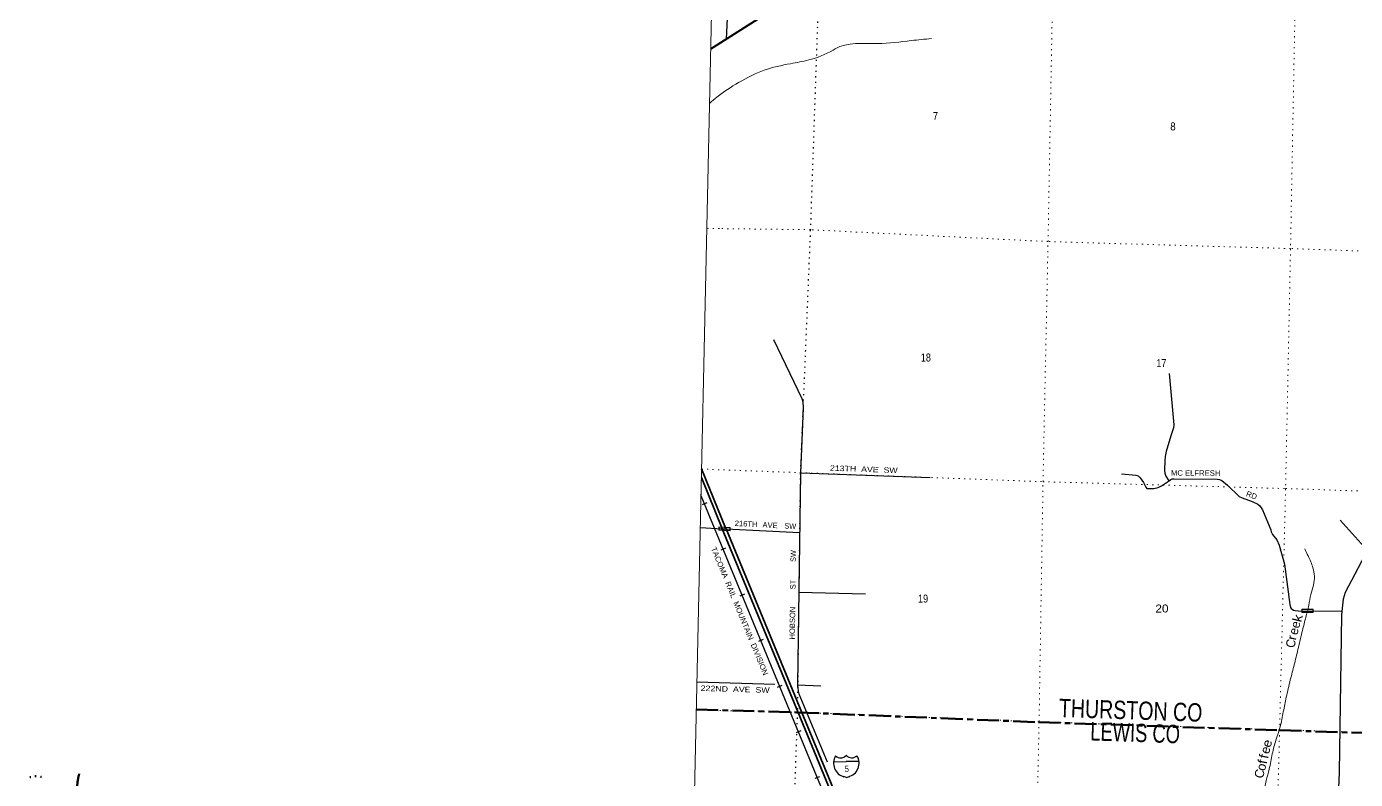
# Model space of a CAD drawing. Header units: feet. Extents: x -518066 to -250644, y -364975 to -177792.
# Drawn here: x -517861 to -488679, y -265461 to -248936 of the extents above; entities that cross this region are included whole.
import ezdxf

# ---------------------------------------------------------------- set-up
doc = ezdxf.new("R2010")
doc.units = ezdxf.units.FT
doc.header["$LTSCALE"] = 80
for name, pattern in [('DOTTED', [1.5, 0.3, -1.2]), ('LONG_DASH_SHORT_DASH', [9.9, 6, -1.2, 1.5, -1.2]), ('LONG_DASHED', [7.5, 6, -1.5])]:
    doc.linetypes.add(name, pattern=pattern)
for name, color, linetype, lineweight in [('11', 7, 'LONG_DASH_SHORT_DASH', 60), ('15', 7, 'Continuous', 25), ('18', 7, 'Continuous', 35), ('26', 7, 'Continuous', 40), ('29', 7, 'Continuous', 25), ('30', 7, 'Continuous', 13), ('31', 7, 'Continuous', 13), ('34', 7, 'Continuous', 25), ('39', 7, 'Continuous', 13), ('4', 7, 'Continuous', 25), ('41', 7, 'Continuous', 13), ('55', 7, 'Continuous', 13), ('6', 7, 'DOTTED', 25), ('7', 7, 'DOTTED', 13)]:
    doc.layers.add(name, color=color, linetype=linetype, lineweight=lineweight)
doc.layers.add('12', color=7, linetype='Continuous')

msp = doc.modelspace()

# ---------------------------------------------------------------- linework, layer by layer
at = {"layer": '11'}
msp.add_lwpolyline([(-503152.98, -263926.62), (-500945.94, -263988.82), (-495636.76, -264205.23), (-490344.79, -264381.26), (-485056.68, -264549.34), (-479766.78, -264727.7), (-474460.77, -264904.58), (-471717.51, -264935.4)], dxfattribs=at)
at = {"layer": '15'}
for p, q in [((-499864.38, -264937.95), (-499861.5, -264935)), ((-499858.29, -264937.36), (-499861.76, -264935.01)), ((-500136.88, -265072.58), (-499859.39, -265069.9)), ((-499856.04, -265416.82), (-499920.35, -265399.41)), ((-499856.57, -265417.09), (-499792.87, -265397.66))]:
    msp.add_line(p, q, dxfattribs=at)
msp.add_lwpolyline([(-499582.96, -265067.23), (-499859.92, -265069.9), (-499859.39, -265069.9)], dxfattribs=at)
for centre, radius, start, end in [((-499832.73, -265104.88), 307.34, 148.99823, 254.98749), ((-499984.65, -264822.62), 166.31, 227.89613, 316.36494), ((-499740.01, -264820.26), 166.31, 224.74203, 313.24764), ((-499886.45, -265105.4), 307.34, 283.63459, 32.17849)]:
    msp.add_arc(centre, radius, start, end, dxfattribs=at)
at = {"layer": '18'}
for points in [[(-502584.08, -259957.5), (-502592.77, -259936.44), (-503040.91, -258835.53)], [(-502501.01, -259961.75), (-502511.56, -259936.2), (-503036.69, -258643.48)], [(-498673.69, -269429.79), (-500919.4, -263989.9), (-502584.08, -259957.5)], [(-498591.15, -269431.59), (-500836.49, -263993.28), (-502501.01, -259961.75)]]:
    msp.add_lwpolyline(points, dxfattribs=at)
at = {"layer": '26'}
msp.add_lwpolyline([(-502833.81, -249426.75), (-499518.66, -247314.66), (-492905.3, -243059.98)], dxfattribs=at)
at = {"layer": '29'}
for p, q in [((-502347.24, -245946.48), (-502496.34, -249211.75)), ((-500868.36, -258729.42), (-498018.39, -258835.32)), ((-503065.07, -259932.91), (-502584.08, -259957.5)), ((-489012.1, -259772.93), (-488419.81, -260430.1)), ((-500904.89, -261351.88), (-499434.82, -261385.32)), ((-503139.68, -263322.29), (-501428.43, -263373.2)), ((-500929.97, -263388.52), (-500421.66, -263409.24))]:
    msp.add_line(p, q, dxfattribs=at)
for points in [[(-501457.67, -255806.02), (-500833.08, -257103.31), (-500814.89, -257176.08), (-500810.35, -257307.97), (-500868.31, -258728.12), (-500933.09, -263375.13), (-500914.91, -263525.21), (-500900.88, -263581.84), (-500283.01, -265076.11)], [(-492769.51, -256551.81), (-492666.22, -257675.22), (-492675.64, -257743.03), (-492734.24, -257919.79), (-492834.76, -258261.53), (-492855.45, -258375.24), (-492862.03, -258459.38), (-492872.58, -258671.07), (-492866.58, -258741.37), (-492843.65, -258801.88), (-492773.93, -258903.64)], [(-493816.81, -258756.41), (-493502.65, -258780), (-493453.03, -258798.23), (-493407.57, -258841.44), (-493336.2, -258944.14), (-493284.83, -259048.38), (-493257.09, -259072.15), (-493218.91, -259077.95), (-493104.73, -259071.82), (-493014.33, -259052.93), (-492937.09, -259019.81), (-492786.19, -258913.35)], [(-492786.19, -258913.35), (-492731.32, -258878.96), (-492700.64, -258866.45), (-492666.69, -258862.19), (-491712.61, -258867.16), (-491662.97, -258874.41), (-491612.96, -258897.15), (-491487.39, -259004.7), (-491228.8, -259249.64), (-491163.31, -259282.73), (-490946.66, -259360.01), (-490824.19, -259422.47), (-490778.73, -259458.86), (-490722.5, -259541.56), (-490536.69, -259984.39), (-490528.69, -260022.84), (-490497.02, -260085.43), (-490401.6, -260201.83), (-490351.39, -260318.48), (-490238.04, -260736.2), (-490121, -261621.75), (-490101.76, -261686.98), (-490088.29, -261709.62), (-490067.46, -261727.61), (-490040.56, -261742.59), (-490001.45, -261754.49), (-489933.9, -261760.37), (-488976.13, -261768.98)], [(-502584.08, -259957.5), (-502501.01, -259961.75), (-500886.66, -260044.28)], [(-488410.14, -260415.95), (-488901.84, -261356.89), (-488947.06, -261505.05), (-488969.79, -261700.62), (-488983.94, -261853.32), (-489032.84, -265304.99), (-489049.41, -265660.88), (-489032.42, -265871.46), (-489035.7, -265937.22), (-489083.31, -266070.4), (-489823.75, -267601.84), (-489883.55, -267726.92), (-489924.46, -267804.24), (-490001.74, -267899.75), (-490479.08, -268454.62)]]:
    msp.add_lwpolyline(points, dxfattribs=at)
at = {"layer": '29', "linetype": 'DOTTED', "lineweight": 100}
msp.add_arc((-517646.71, -265784.89), 396.04, 73.49704, 122.81208, dxfattribs=at)
at = {"layer": '29', "linetype": 'LONG_DASHED', "lineweight": 53}
msp.add_arc((-515291.53, -265710.2), 1462.53, 165.19782, 207.73545, dxfattribs=at)
at = {"layer": '31'}
for p, q in [((-489854.21, -261722.83), (-489604.21, -261723.97)), ((-489604.21, -261723.97), (-489604.55, -261798.97))]:
    msp.add_line(p, q, dxfattribs=at)
msp.add_lwpolyline([(-489604.55, -261798.97), (-489854.55, -261797.82), (-489854.21, -261722.83)], dxfattribs=at)
msp.add_lwpolyline([(-489846.51, -261789.86), (-489846.25, -261730.86), (-489612.24, -261731.92), (-489612.5, -261790.93)], close=True, dxfattribs=at)
at = {"layer": '34', "lineweight": 13}
msp.add_line((-498841.88, -269428.02), (-503060.62, -259205.91), dxfattribs=at)
at = {"layer": '34'}
for p, q in [((-498841.45, -269426.13), (-503049.69, -259234.56)), ((-502925.21, -259393.21), (-503027.86, -259435.58)), ((-502512.11, -260387.26), (-502614.76, -260429.62)), ((-502098.66, -261395.91), (-502201.31, -261438.28)), ((-501685.56, -262389.95), (-501788.22, -262432.32)), ((-501272.12, -263398.59), (-501374.77, -263440.96)), ((-500859.04, -264392.62), (-500961.69, -264434.99)), ((-500445.61, -265401.26), (-500548.26, -265443.62))]:
    msp.add_line(p, q, dxfattribs=at)
at = {"layer": '39'}
for points in [[(-502859.8, -250615.1), (-502703, -250483.05), (-502224, -250166.05), (-501663, -249895.05), (-501083, -249750.05), (-500685, -249669.05), (-500151, -249451.05), (-500106, -249424.05), (-499174, -249307.05), (-498432, -249243.05), (-497989, -249198.05)], [(-490905, -267044.31), (-490867.63, -266978.34), (-490859.23, -266869.92), (-490851.15, -266775.58), (-490839.74, -266620.97), (-490839.03, -266496.3), (-490817.45, -266335.88), (-490762.29, -266109.83), (-490696.55, -265767.35), (-490640.2, -265487.02), (-490572.49, -265239.11), (-490504.79, -264898.68), (-490423.85, -264596.75), (-490322.25, -264269.12), (-490254.67, -263934.73), (-490187.37, -263612.4), (-490096.64, -263230.24), (-490013.17, -262904.22), (-489931.43, -262566.11), (-489840.84, -262189.97), (-489768.28, -261903.95), (-489702.15, -261635.89), (-489658.82, -261399.51), (-489602.08, -261193.58), (-489579.75, -260998.99), (-489611.92, -260815.28), (-489716.81, -260555.61), (-489791.82, -260401.15)]]:
    msp.add_spline(points, degree=3, dxfattribs=at)
at = {"layer": '4', "lineweight": 13}
msp.add_lwpolyline([(-501256.99, -177792.42), (-469933.03, -178460.37), (-438608.17, -179085.23), (-407282.48, -179667), (-375956.02, -180205.68), (-344628.85, -180701.28), (-313301.03, -181153.78), (-281972.61, -181563.19), (-250643.67, -181929.5), (-252658.03, -364975.08), (-284238.76, -364605.82), (-315818.95, -364193.12), (-347398.54, -363736.98), (-378977.49, -363237.41), (-410555.71, -362694.39), (-442133.14, -362107.95), (-473709.75, -361478.07), (-505285.47, -360804.75)], close=True, dxfattribs=at)
msp.add_lwpolyline([(-501256.99, -177792.42), (-469933.03, -178460.37), (-438608.17, -179085.23), (-407282.48, -179667), (-375956.02, -180205.68), (-344628.85, -180701.28), (-313301.03, -181153.78), (-281972.61, -181563.19), (-250643.67, -181929.5), (-252658.03, -364975.08), (-284238.76, -364605.82), (-315818.95, -364193.12), (-347398.54, -363736.98), (-378977.49, -363237.41), (-410555.71, -362694.39), (-442133.14, -362107.95), (-473709.75, -361478.07), (-505285.47, -360804.75)], close=True, dxfattribs=at)
at = {"layer": '55'}
for points in [[(-502658.4, -259916.14), (-502407.68, -259927.74), (-502411.17, -260002.95), (-502661.88, -259991.34)], [(-502650.78, -259924.48), (-502416.03, -259935.36), (-502418.77, -259994.6), (-502653.51, -259983.71)]]:
    msp.add_lwpolyline(points, close=True, dxfattribs=at)
at = {"layer": '6'}
msp.add_line((-500935.71, -263984.54), (-501120.59, -269255.72), dxfattribs=at)
msp.add_lwpolyline([(-499999.17, -223618.21), (-500013.78, -226980.25), (-500060.15, -230968.1), (-500072.66, -232285.37), (-500092.59, -234499.55), (-500149.6, -239810.48), (-500181.66, -242398.41), (-500178.77, -242820.85), (-500466.42, -248107.45), (-500649.74, -253404.11), (-500870.02, -258737), (-500935.71, -263984.54)], dxfattribs=at)
at = {"layer": '7'}
for p, q in [((-490344.29, -264373.34), (-490429.98, -267688.11)), ((-487171.11, -264473.55), (-490344.29, -264373.34))]:
    msp.add_line(p, q, dxfattribs=at)
for points in [[(-495742.65, -269493.53), (-495626.02, -264188.49), (-495539.73, -258926.31), (-495429.14, -253655.42), (-495332.65, -248386.06), (-495128.59, -242965.37), (-495045.9, -237703.67)], [(-489686.95, -237883.45), (-489815.26, -243117.72), (-490005.66, -248548.75), (-490104.35, -253818.07), (-490213.03, -259084.98), (-490344.29, -264373.34)], [(-479518.42, -254112.4), (-484777.78, -253991.01), (-490104.16, -253809.03), (-495429.14, -253655.42), (-500649.54, -253395.08), (-502646.63, -253369.96), (-502920.48, -253364.1)], [(-503036.81, -258648.98), (-500869.83, -258727.97), (-495539.73, -258926.31), (-490212.84, -259075.94), (-484922.72, -259253.11)], [(-490344.29, -264373.34), (-495626.21, -264197.53), (-500935.71, -263984.54), (-503153.38, -263936.54)]]:
    msp.add_lwpolyline(points, dxfattribs=at)

# ---------------------------------------------------------------- texts
at = {"layer": '12'}
for s, width, p in [('THURSTON CO', 0.8, (-495195.28, -264090.87)), ('LEWIS CO', 0.75, (-494507.26, -264604.43))]:
    msp.add_text(s, height=401.6, rotation=358.094, dxfattribs=dict(at, width=width)).set_placement(p)
at = {"layer": '15', "width": 0.75}
msp.add_text('5', height=140.6, rotation=0.554, dxfattribs=at).set_placement((-499892.12, -265300.12))
at = {"layer": '30'}
for s, height, rotation, width, p in [('213TH  AVE  SW', 120, 357.872, 1.2, (-500220.87, -258683.43)), ('MC ELFRESH', 120, 359.702, 1.05, (-492729.83, -258792.33)), ('216TH', 120, 357.073, 0.95, (-502311.05, -259896.88)), ('SW', 120, 357.073, 0.8, (-501222.63, -259953.99)), ('SW', 120, 89.201, 0.8, (-500965.64, -260688.16)), ('ST', 120, 89.201, 0.95, (-500974.01, -261288.71)), ('HOBSON', 120, 89.201, 0.95, (-500989.36, -262389.63)), ('222ND  AVE  SW', 120.5, 358.333, 1.2, (-503059.35, -263518.24))]:
    msp.add_text(s, height=height, rotation=rotation, dxfattribs=dict(at, width=width)).set_placement(p)
for s, rotation, p in [('RD', 340.368, (-491090.8, -259238.46)), ('AVE', 357.073, (-501701.89, -259930.46))]:
    msp.add_text(s, height=120, rotation=rotation, dxfattribs=at).set_placement(p)
at = {"layer": '34', "width": 1.05}
msp.add_text('TACOMA  RAIL  MOUNTAIN  DIVISION', height=120.5, rotation=292.427, dxfattribs=at).set_placement((-502834.5, -260390.75))
at = {"layer": '41'}
for s, rotation, width, p in [('k', 76.141, 1.2, (-489870.45, -262023.93)), ('r', 78.112, 1.1, (-489988.3, -262416.31)), ('C', 78.404, 0.95, (-490018.75, -262586.34)), ('e', 74.439, 1.1, (-490546.68, -264775.59)), ('f', 78.561, 1.15, (-490600.61, -265018.76)), ('e', 75.545, 1.05, (-490579.44, -264916.56)), ('f', 78.834, 1.15, (-490631.13, -265135.46)), ('o', 75.578, 1.05, (-490669.26, -265288.34))]:
    msp.add_text(s, height=200.8, rotation=rotation, dxfattribs=dict(at, width=width)).set_placement(p)
for s, rotation, p in [('e', 76.732, (-489915.57, -262158.5)), ('e', 77.32, (-489953.08, -262302.29)), ('C', 75.471, (-490713.19, -265454.23))]:
    msp.add_text(s, height=200.8, rotation=rotation, dxfattribs=at).set_placement(p)
at = {"layer": '7'}
for s, rotation, width, p in [('7', 0.553, 0.9, (-497959.5, -250987.5)), ('8', 0.552, 0.9, (-492743.96, -251215.78)), ('18', 0.553, 0.85, (-498222.41, -256289.2)), ('17', 0.551, 0.85, (-493050.48, -256411.83)), ('19', 0.553, 0.85, (-498283.77, -261581.14)), ('20', 0.551, 1.1, (-493070.18, -261798.7))]:
    msp.add_text(s, height=175.7, rotation=rotation, dxfattribs=dict(at, width=width)).set_placement(p)

doc.saveas('drawing.dxf')
